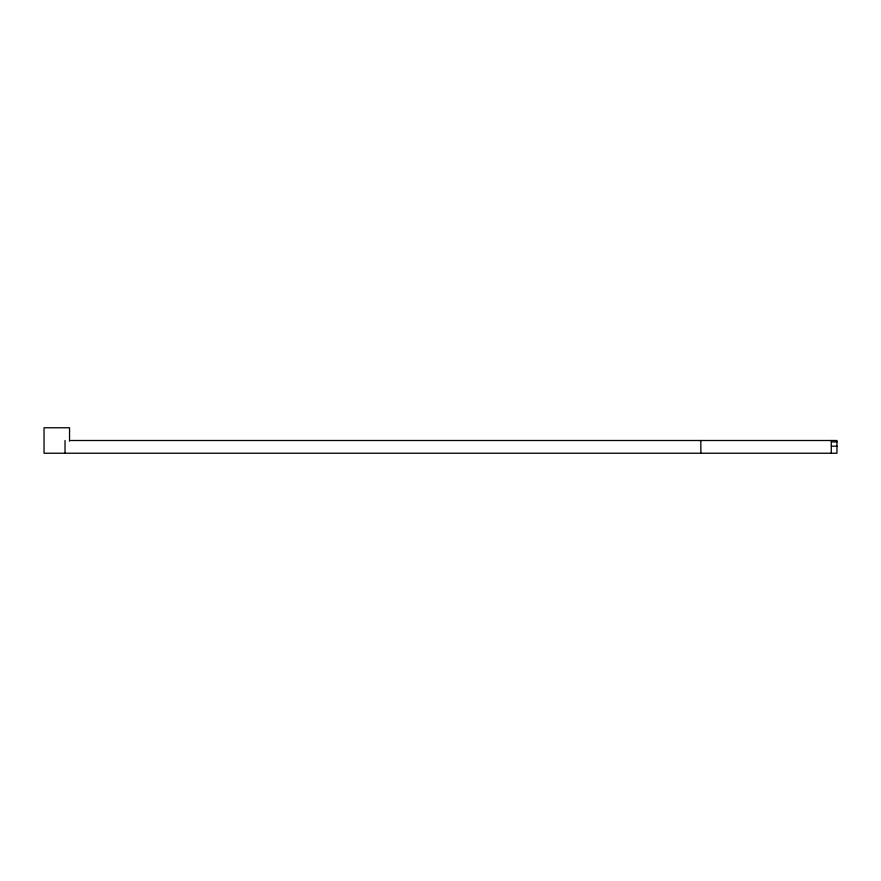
<?xml version="1.0" encoding="UTF-8"?>
<svg xmlns="http://www.w3.org/2000/svg" width="881" height="881" viewBox="0 0 881 881"><rect width="100%" height="100%" fill="white"/><g stroke="black" fill="none" stroke-linecap="round" stroke-linejoin="round"><path stroke-width="1.32" d="M70.7 440.5L836.95 440.5L836.95 453.241L44.05 453.241L44.05 427.759L69.544 427.759L69.544 441.172M831.466 441.921L836.95 441.921M831.466 446.171L836.95 446.171M831.279 440.5L831.279 453.241M700.847 440.5L700.847 453.241M65.029 440.5L65.029 453.241"/></g></svg>
